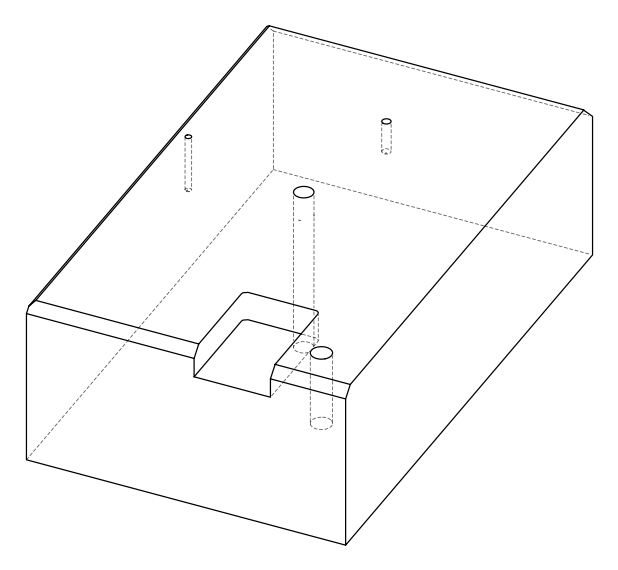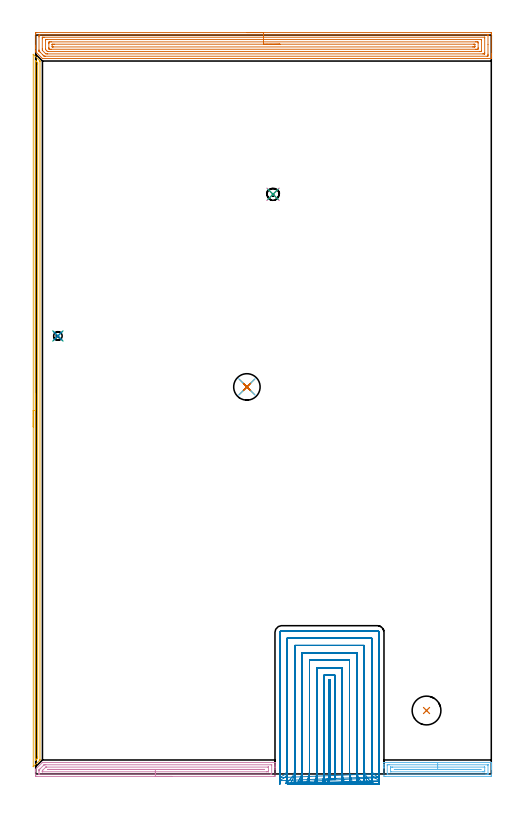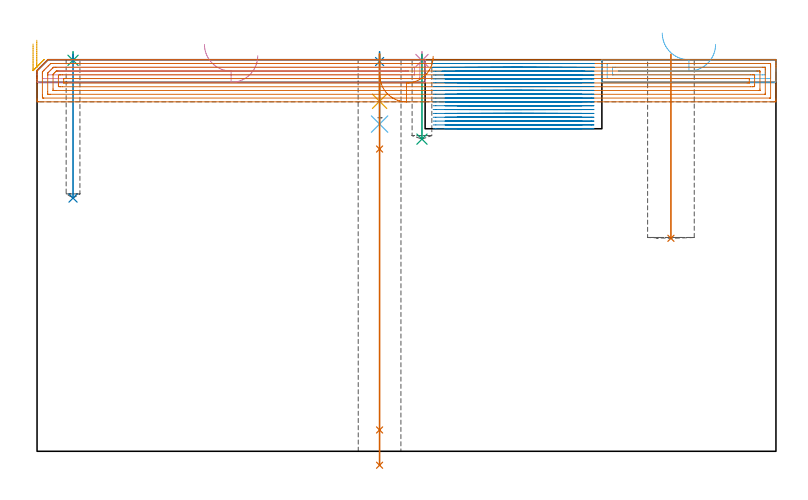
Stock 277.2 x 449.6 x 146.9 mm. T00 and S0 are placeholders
(PLAN: 14 operations, 8 tool changes, 98.1 min)
(1 INDEXABLE_INSERT_DRILL_BLIND_HOLE_FROM_SOLID | STEP1POCKET | NXT0302_006 | 0.28 min | 16035 mm3)
(2 SPOT_DRILL | STEP1HOLE | NXT0321_9005460120000 | 0.03 min | 3 mm3)
(3 SPOT_DRILL_1 | STEP1POCKET_1 | NXT0321_9005460120000 | 0.03 min | 0 mm3)
(4 SPOT_DRILL_2 | STEP1POCKET_2 | NXT0321_9005460120000 | 0.03 min | 8 mm3)
(5 DRILL_BLIND_HOLE_INTO_CENTER | STEP1HOLE | UGT0301_217 | 0.07 min | 1132 mm3)
(6 DRILL_TO_ENLARGE_BLIND_HOLE | STEP1HOLE | NXT0301_111 | 0.11 min | 3439 mm3)
(7 GUN_DRILL_THROUGH_HOLE | STEP1HOLE | UGT0307_013 | 0.81 min | 24940 mm3)
(8 DRILL_BLIND_HOLE_INTO_CENTER_1 | STEP1POCKET_1 | UGT0301_447 | 0.22 min | 1063 mm3)
(9 DRILL_BLIND_HOLE_INTO_CENTER_2 | STEP1POCKET_2 | NXT0301_045 | 0.13 min | 1228 mm3)
(10 AREA_MILL | FG_CHAMFER_SURFACE | UGT0205_001 | 4.77 min | 5448 mm3)
(11 AREA_MILL_1 | FG_CHAMFER_SURFACE_1 | UGT0205_001 | 7.04 min | 3642 mm3)
(12 AREA_MILL_2 | FG_CHAMFER_SURFACE_2 | UGT0205_001 | 2.23 min | 2549 mm3)
(13 AREA_MILL_3 | FG_CHAMFER_SURFACE_3 | UGT0205_001 | 13.55 min | 34548 mm3)
(14 MILL_SLOT | SLOT_PARTIAL_RECTANGULAR | NXT0201_008 | Follow Part, ap 1.5, ae 75% | 68.83 min | 154380 mm3)
(TOOL NXT0302_006 | Index. Insert Drill 17.5mm [880-D1750L25-05] | D17.5 PA176 FL88 Z2)
(TOOL NXT0321_9005460120000 | NC Spot Drill, 142deg, 12mm, Carbide, Uncoated | D12 PA142 FL30 Z2)
(TOOL UGT0301_217 | Twist Drill 10.4 mm | D10.4 PA118 FL82 Z2)
(TOOL NXT0301_111 | Carbide Drill 16.1mm [860.1-1610-050A1-PM 4234] | D16.1 PA147 FL73 Z2)
(TOOL UGT0307_013 | Gun Drill 16 mm | D16 PA130 FL24 Z1)
(TOOL UGT0301_447 | Carbide Drill 5.2 mm | D5.2 PA118 FL52 Z2)
(TOOL NXT0301_045 | Carbide Drill 7.4mm [860.1-0740-022A1-MM 2214] | D7.4 PA140 FL41 Z2)
(TOOL UGT0205_001 | Chamfer Mill 20 x 3 x 45 deg. | D20 FL50 Z2)
(TOOL NXT0201_008 | ENDMILL 6mm [2P460-0600-NA 1630] | D6 FL26 Z6)
(OP 1 INDEXABLE_INSERT_DRILL_BLIND_HOLE_FROM_SOLID)
G17 G21 G94 G90
T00 M6
G54
G17 G0 G90 X237.8 Y38.6 S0 M3
G43 Z156.9 H1
G94 G81 G98 Z79.9 F250. R148.9
G80
M5
M2
(OP 2 SPOT_DRILL)
G17 G21 G94 G90
T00 M6
G54
G17 G0 G90 X128.5 Y235.5 S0 M3
G43 Z156.9 H0
G94 G81 G98 Z146.211 F250. R149.9
G80
M5
M2
(OP 3 SPOT_DRILL_1)
G17 G21 G94 G90
T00 M6
G54
G17 G0 G90 X13.5 Y266.5 S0 M3
G43 Z156.9 H0
G94 G81 G98 Z146.676 F250. R149.9
G80
M5
M2
(OP 4 SPOT_DRILL_2)
G17 G21 G94 G90
T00 M6
G54
G17 G0 G90 X144.4 Y352.7 S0 M3
G43 Z156.9 H0
G94 G81 G98 Z146.581 F250. R149.9
G80
M5
M2
(OP 5 DRILL_BLIND_HOLE_INTO_CENTER)
G17 G21 G94 G90
T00 M6
G54
G17 G0 G90 X128.5 Y235.5 S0 M3
G43 Z156.9 H0
G94 G81 G98 Z131.3 F250. R148.9
G80
M5
M2
(OP 6 DRILL_TO_ENLARGE_BLIND_HOLE)
G17 G21 G94 G90
T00 M6
G54
G17 G0 G90 X128.5 Y235.5 S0 M3
G43 Z156.9 H1
G94 G81 G98 Z122.75 F250. R148.9
G80
M5
M2
(OP 7 GUN_DRILL_THROUGH_HOLE)
G17 G21 G94 G90
T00 M6
G54
G17 G0 G90 X128.5 Y235.5 M8
G43 Z156.9 H0
Z149.12
S716 M3
G94 G1 Z113.389 F125. M26
G4 X.084
Z8. F250.
G4 X.084
Z-5.23 F125.
G4 X.084
M5
M9
G0 Z149.12
Z156.9
M2
(OP 8 DRILL_BLIND_HOLE_INTO_CENTER_1)
G17 G21 G94 G90
T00 M6
G54
G17 G0 G90 X13.5 Y266.5 S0 M3
G43 Z156.9 H0
G94 G81 G98 Z95. F250. R148.9
G80
M5
M2
(OP 9 DRILL_BLIND_HOLE_INTO_CENTER_2)
G17 G21 G94 G90
T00 M6
G54
G17 G0 G90 X144.4 Y352.7 S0 M3
G43 Z156.9 H1
G94 G81 G98 Z117.1 F250. R148.9
G80
M5
M2
(OP 10 AREA_MILL)
G17 G21 G94 G90
T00 M6
G54
G17 G0 G90 X82.8 Y-1.5 S1061 M3
G43 Z156.9 H0
Z148.4
G94 G1 X82.762 Z147.528 F250.
X82.648 Z146.664
X82.459 Z145.812
X82.197 Z144.98
X81.863 Z144.174
X81.46 Z143.4
X80.992 Z142.664
X80.46 Z141.972
X79.871 Z141.329
X79.228 Z140.74
X78.536 Z140.209
X77.8 Z139.74
X77.026 Z139.337
X76.22 Z139.003
X75.388 Z138.741
X74.536 Z138.552
X73.672 Z138.438
X72.8 Z138.4
X0.592
X0.264 Y-1.496 Z138.401
X0.01 Y-1.492 Z138.403
X0. Y-1.176 Z138.719
Y-0.589 Z139.309
Y-0.303 Z139.594
Y1.441 Z141.337
Y2.012 Z141.911
Y2.825 Z142.724
X0.001 Y2.902 Z142.799
X3.946 Y6.846 Z146.745
X4.078 Y6.975 Z146.872
X4.105 Y6.995 Z146.891
X4.157 Y7. Z146.9
X145.454
X145.59 Y6.998 Z146.889
X145.596 Y6.896 Z146.789
X145.6 Y6.788 Z146.687
Y6.105 Z146.004
Y5.502 Z145.401
Y4.931 Z144.827
Y4.646 Z144.542
Y4.059 Z143.955
Y3.773 Z143.67
Y3.186 Z143.081
Y2.753 Z142.648
Y-0.882 Z139.015
X145.596 Y-1.176 Z138.721
X145.59 Y-1.493 Z138.404
X145.336 Y-1.497 Z138.402
X145.008 Y-1.5 Z138.4
X72.8
Y-0.086 Z139.814
X2.375 Y-0.085 Z139.815
X2.151 Y-0.084 Z139.816
X2.039 Y-0.081 Z139.819
X2.017 Y-0.079 Z139.821
X2.01 Y-0.069 Z139.831
X2.006 Y-0.048 Z139.852
X2.001 Y0.062 Z139.962
X2. Y1.808 Z141.708
X2.004 Y2.314 Z142.214
X2.007 Y2.405 Z142.305
X2.011 Y2.449 Z142.349
X2.037 Y2.479 Z142.379
X2.118 Y2.565 Z142.465
X2.375 Y2.825 Z142.725
X2.557 Y3.008 Z142.908
X5.049 Y5.497 Z145.397
X5.116 Y5.558 Z145.458
X5.139 Y5.577 Z145.477
X5.161 Y5.579 Z145.479
X5.274 Y5.583 Z145.483
X5.94 Y5.585 Z145.485
X6.163 Y5.586 Z145.486
X143.225 Y5.585 Z145.485
X143.449 Y5.584 Z145.484
X143.561 Y5.581 Z145.481
X143.583 Y5.579 Z145.479
X143.59 Y5.569 Z145.469
X143.594 Y5.548 Z145.448
X143.599 Y5.438 Z145.338
X143.6 Y0.203 Z140.103
X143.598 Y0.08 Z139.98
X143.594 Y-0.017 Z139.883
X143.59 Y-0.076 Z139.824
X143.559 Y-0.079 Z139.821
X143.225 Y-0.083 Z139.817
X143.002 Y-0.085 Z139.815
X72.8 Y-0.086 Z139.814
Y1.328 Z141.228
X4.272 Y1.329 Z141.229
X4.157 Y1.33 Z141.23
X4.043 Y1.334 Z141.234
X4.017 Y1.335 Z141.235
X4.01 Y1.351 Z141.251
X4.005 Y1.39 Z141.29
X4.002 Y1.441 Z141.341
Y1.594 Z141.494
X4.008 Y1.749 Z141.649
X4.021 Y2.01 Z141.91
X4.157 Y2.156 Z142.056
X4.236 Y2.237 Z142.137
X4.313 Y2.314 Z142.214
X5.94 Y3.941 Z143.841
X6. Y4. Z143.9
X6.059 Y4.059 Z143.959
X6.147 Y4.14 Z144.04
X6.166 Y4.155 Z144.055
X6.218 Y4.164 Z144.064
X6.37 Y4.168 Z144.068
X6.601 Y4.171 Z144.071
X141.328
X141.443 Y4.17 Z144.07
X141.557 Y4.166 Z144.066
X141.583 Y4.165 Z144.065
X141.59 Y4.149 Z144.049
X141.595 Y4.11 Z144.01
X141.598 Y4.059 Z143.959
X141.6 Y3.905 Z143.805
Y2.16 Z142.06
X141.594 Y1.441 Z141.341
X141.591 Y1.365 Z141.265
X141.587 Y1.335 Z141.235
X141.554 Y1.333 Z141.233
X141.443 Y1.331 Z141.231
X140.666 Y1.329 Z141.229
X140.551 Y1.328 Z141.228
X72.8
Y2.743 Z142.643
X7.738
X7.283 Y2.744 Z142.644
X7.272 Y2.747 Z142.647
X7.268 Y2.75 Z142.65
X7.274 Y2.754 Z142.654
X7.285 Y2.756 Z142.656
X7.723 Y2.757 Z142.657
X8.162
X139.207
X139.221 Y2.756 Z142.656
X139.239 Y2.75 Z142.65
X139.22 Y2.744 Z142.644
X138.33 Y2.743 Z142.643
X72.8
X71.928 Z142.681
X71.064 Z142.795
X70.212 Z142.983
X69.38 Z143.246
X68.574 Z143.58
X67.8 Z143.982
X67.064 Z144.451
X66.372 Z144.982
X65.729 Z145.572
X65.14 Z146.215
X64.608 Z146.907
X64.14 Z147.643
X63.737 Z148.417
X63.403 Z149.222
X63.141 Z150.054
X62.952 Z150.906
X62.838 Z151.771
X62.8 Z152.643
G0 Z156.9
M5
M2
(OP 11 AREA_MILL_1)
G17 G21 G94 G90
T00 M6
G54
G17 G0 G90 X-1.5 Y211.15 S1061 M3
G43 Z156.9 H0
Z152.8
G94 G1 Y211.188 Z151.928 F250.
Y211.302 Z151.064
Y211.491 Z150.212
Y211.753 Z149.38
Y212.087 Z148.574
Y212.49 Z147.8
Y212.959 Z147.064
Y213.49 Z146.372
Y214.079 Z145.729
Y214.722 Z145.14
Y215.414 Z144.608
Y216.15 Z144.14
Y216.924 Z143.737
Y217.73 Z143.403
Y218.562 Z143.141
Y219.414 Z142.952
Y220.279 Z142.838
Y221.15 Z142.8
Y437.824
X-1.496 Y437.888 Z142.801
X-1.476 Y437.877 Z142.821
X2.406 Y433.994 Z146.706
X2.564 Y433.834 Z146.86
X2.596 Y433.795 Z146.89
X2.6 Y433.713 Z146.9
Y8.587
X2.596 Y8.505 Z146.89
X2.564 Y8.466 Z146.86
X2.406 Y8.306 Z146.705
X-1.192 Y4.706 Z143.104
X-1.331 Y4.568 Z142.967
X-1.477 Y4.423 Z142.821
X-1.496 Y4.412 Z142.801
X-1.499 Y4.411 Z142.799
X-1.5 Y4.568 Z142.8
Y221.15
X-0.086 Z144.214
X-0.085 Y433.713 Z144.215
X-0.084 Y433.895 Z144.216
X-0.081 Y433.985 Z144.219
X-0.08 Y434.014 Z144.22
X-0.057 Y433.995 Z144.243
X0.235 Y433.713 Z144.535
X0.55 Y433.399 Z144.85
X1.125 Y432.82 Z145.425
X1.165 Y432.773 Z145.465
X1.179 Y432.735 Z145.479
X1.181 Y432.656 Z145.481
X1.184 Y432.494 Z145.484
X1.186 Y432.168 Z145.486
Y431.926
X1.185 Y10.374 Z145.485
X1.184 Y9.724 Z145.484
X1.181 Y9.602 Z145.481
X1.179 Y9.546 Z145.479
X1.123 Y9.481 Z145.423
X0.836 Y9.188 Z145.136
X0.237 Y8.587 Z144.537
X0.004 Y8.361 Z144.304
X-0.051 Y8.311 Z144.249
X-0.079 Y8.291 Z144.221
X-0.081 Y8.342 Z144.219
X-0.084 Y8.587 Z144.216
X-0.085 Y8.951 Z144.215
X-0.086 Y9.239 Z144.214
Y221.15
Y222.022 Z144.252
Y222.887 Z144.366
Y223.738 Z144.555
Y224.57 Z144.817
Y225.376 Z145.151
Y226.15 Z145.554
Y226.886 Z146.023
Y227.578 Z146.554
Y228.221 Z147.143
Y228.811 Z147.786
Y229.342 Z148.478
Y229.81 Z149.214
Y230.213 Z149.988
Y230.547 Z150.794
Y230.809 Z151.626
Y230.998 Z152.478
Y231.112 Z153.343
Y231.15 Z154.214
G0 Z156.9
M5
M2
(OP 12 AREA_MILL_2)
G17 G21 G94 G90
T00 M6
G54
G17 G0 G90 X234.55 Y7. S1061 M3
G43 Z156.9 H0
G94 G1 X234.588 Z156.028 F250.
X234.702 Z155.163
X234.891 Z154.312
X235.153 Z153.48
X235.487 Z152.674
X235.89 Z151.9
X236.359 Z151.164
X236.89 Z150.472
X237.479 Z149.829
X238.122 Z149.239
X238.814 Z148.708
X239.55 Z148.24
X240.324 Z147.837
X241.13 Z147.503
X241.962 Z147.241
X242.814 Z147.052
X243.678 Z146.938
X244.55 Z146.9
X277.063
X277.19 Y6.997 Z146.888
X277.198 Y6.902 Z146.794
X277.2 Y6.801 Z146.7
Y6.14 Z146.04
Y5.466 Z145.365
Y4.931 Z144.827
Y4.663 Z144.56
Y4.059 Z143.955
Y3.791 Z143.688
Y3.186 Z143.08
Y2.753 Z142.647
Y-0.873 Z139.024
X277.197 Y-1.176 Z138.721
X277.19 Y-1.493 Z138.404
X276.947 Y-1.498 Z138.401
X276.618 Y-1.5 Z138.4
X212.482
X212.153 Y-1.498 Z138.401
X211.91 Y-1.493 Z138.404
X211.9 Y-1.176 Z138.721
Y3.186 Z143.08
Y3.791 Z143.688
Y4.059 Z143.955
Y4.663 Z144.56
Y4.931 Z144.827
Y5.466 Z145.365
Y5.803 Z145.702
Y6.801 Z146.7
X211.902 Y6.902 Z146.794
X211.91 Y6.997 Z146.888
X212.037 Y7. Z146.9
X244.55
Y5.586 Z145.486
X274.836 Y5.585 Z145.485
X275.06 Y5.584 Z145.484
X275.165 Y5.58 Z145.48
X275.186 Y5.579 Z145.479
X275.191 Y5.569 Z145.469
X275.195 Y5.55 Z145.45
X275.199 Y5.448 Z145.348
X275.2 Y0.213 Z140.113
X275.199 Y0.094 Z139.994
X275.195 Y0. Z139.9
X275.19 Y-0.062 Z139.838
X275.184 Y-0.079 Z139.821
X275.17 Y-0.08 Z139.82
X274.836 Y-0.084 Z139.816
X274.614 Y-0.085 Z139.815
X273.946 Y-0.086 Z139.814
X214.264 Y-0.085 Z139.815
X214.04 Y-0.084 Z139.816
X213.935 Y-0.081 Z139.819
X213.914 Y-0.079 Z139.821
X213.909 Y-0.069 Z139.831
X213.905 Y-0.05 Z139.85
X213.901 Y0.052 Z139.952
X213.9 Y5.287 Z145.187
X213.901 Y5.406 Z145.306
X213.905 Y5.501 Z145.401
X213.91 Y5.563 Z145.463
X213.916 Y5.579 Z145.479
X213.931 Y5.58 Z145.48
X214.264 Y5.584 Z145.484
X214.486 Y5.585 Z145.485
X215.154 Y5.586 Z145.486
X244.55
Y4.171 Z144.071
X272.94
X273.055 Y4.169 Z144.069
X273.169 Y4.165 Z144.065
X273.191 Y4.163 Z144.063
X273.194 Y4.143 Z144.043
X273.198 Y4.106 Z144.006
X273.199 Y4.059 Z143.959
X273.2 Y3.917 Z143.817
Y2.172 Z142.072
X273.196 Y1.441 Z141.341
X273.193 Y1.371 Z141.271
X273.19 Y1.34 Z141.24
X273.164 Y1.335 Z141.235
X273.055 Y1.333 Z141.233
X272.279 Y1.329 Z141.229
X272.164
X216.16
X216.045 Y1.331 Z141.231
X215.931 Y1.335 Z141.235
X215.909 Y1.337 Z141.237
X215.906 Y1.357 Z141.257
X215.902 Y1.394 Z141.294
X215.901 Y1.441 Z141.341
X215.9 Y1.584 Z141.484
Y3.328 Z143.228
X215.904 Y4.059 Z143.959
X215.907 Y4.129 Z144.029
X215.91 Y4.16 Z144.06
X215.936 Y4.165 Z144.065
X216.045 Y4.167 Z144.067
X216.821 Y4.171 Z144.071
X216.936
X244.55
Y2.757 Z142.657
X270.821
X270.835 Y2.755 Z142.655
X270.852 Y2.75 Z142.65
X270.834 Y2.744 Z142.644
X269.945 Y2.743 Z142.643
X218.279
X218.265 Y2.744 Z142.644
X218.188 Y2.749 Z142.649
X218.27 Y2.752 Z142.652
X218.703 Y2.757 Z142.657
X218.717
X244.55
X245.422 Z142.695
X246.287 Z142.809
X247.138 Z142.998
X247.97 Z143.26
X248.776 Z143.594
X249.55 Z143.997
X250.286 Z144.466
X250.978 Z144.997
X251.621 Z145.586
X252.21 Z146.229
X252.742 Z146.922
X253.21 Z147.657
X253.613 Z148.431
X253.947 Z149.237
X254.209 Z150.069
X254.398 Z150.921
X254.512 Z151.786
X254.55 Z152.657
G0 Z156.9
M5
M2
(OP 13 AREA_MILL_3)
G17 G21 G94 G90
T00 M6
G54
G17 G0 G90 X128.6 Y451.1 S1061 M3
G43 Z156.9 H0
Z141.1
G94 G1 X128.638 Z140.228 F250.
X128.752 Z139.364
X128.941 Z138.512
X129.203 Z137.68
X129.537 Z136.874
X129.94 Z136.1
X130.409 Z135.364
X130.94 Z134.672
X131.529 Z134.029
X132.172 Z133.44
X132.864 Z132.909
X133.6 Z132.44
X134.374 Z132.037
X135.18 Z131.703
X136.012 Z131.441
X136.864 Z131.252
X137.728 Z131.138
X138.6 Z131.1
X276.585 Y451.099 Z131.101
X277.012 Y451.096 Z131.102
X277.19 Y451.092 Z131.106
X277.195 Y450.676 Z131.522
X277.2 Y450.071 Z132.127
Y438.363 Z143.831
Y437.814 Z144.383
Y437.483 Z144.713
Y436.935 Z145.261
Y436.604 Z145.591
Y435.619 Z146.581
X277.19 Y435.306 Z146.893
X277.032 Y435.3 Z146.9
X4.187
X4.106 Y435.304 Z146.89
X4.008 Y435.391 Z146.807
X0.157 Y439.242 Z142.957
X0.003 Y439.393 Z142.799
X0.001 Y439.407 Z142.785
X0. Y439.573 Z142.621
Y439.904 Z142.295
Y441.332 Z140.864
Y441.881 Z140.316
Y442.212 Z139.985
Y442.76 Z139.434
Y443.365 Z138.83
Y450.071 Z132.127
X0.005 Y450.676 Z131.522
X0.01 Y451.092 Z131.106
X0.188 Y451.096 Z131.102
X0.615 Y451.1 Z131.1
X138.6
Y449.686 Z132.514
X274.799
X274.912 Y449.685 Z132.515
X275.162 Y449.68 Z132.52
X275.186 Y449.679 Z132.521
X275.191 Y449.663 Z132.537
X275.197 Y449.632 Z132.568
X275.199 Y449.601 Z132.599
X275.2 Y443.882 Z138.318
Y437.968 Z144.232
X275.198 Y437.483 Z144.717
X275.194 Y437.094 Z145.106
X275.18 Y436.721 Z145.479
X274.799 Y436.716 Z145.484
X274.686 Y436.715 Z145.485
X5.861 Y436.714 Z145.486
X5.471 Y436.716 Z145.484
X5.276 Y436.718 Z145.482
X5.179 Y436.721 Z145.479
X5.134 Y436.727 Z145.473
X5.08 Y436.775 Z145.425
X4.367 Y437.483 Z144.717
X4.187 Y437.662 Z144.538
X2.607 Y439.242 Z142.958
X2.401 Y439.449 Z142.751
X2.065 Y439.789 Z142.411
X2.026 Y439.832 Z142.368
X2.01 Y439.854 Z142.346
X2.007 Y439.885 Z142.315
X2.002 Y439.99 Z142.21
X2.001 Y440.122 Z142.078
X2. Y440.516 Z141.684
Y448.432 Z133.768
X2.002 Y448.917 Z133.283
X2.006 Y449.306 Z132.894
X2.02 Y449.679 Z132.521
X2.401 Y449.684 Z132.516
X2.514 Y449.685 Z132.515
X138.6 Y449.686 Z132.514
Y448.272 Z133.928
X273.013 Y448.271 Z133.929
X273.092 Y448.27 Z133.93
X273.155 Y448.267 Z133.933
X273.188 Y448.265 Z133.935
X273.191 Y448.221 Z133.979
X273.197 Y448.037 Z134.163
X273.199 Y447.854 Z134.346
X273.2 Y439.058 Z143.142
X273.196 Y438.363 Z143.837
X273.191 Y438.187 Z144.013
X273.182 Y438.135 Z144.065
X273.131 Y438.133 Z144.067
X273.013 Y438.131 Z144.069
X272.357 Y438.129 Z144.071
X272.12 Y438.128 Z144.072
X7.104 Y438.129 Z144.071
X6.866 Y438.13 Z144.07
X6.204 Y438.135 Z144.065
X5.973 Y438.33 Z143.87
X5.938 Y438.363 Z143.837
X4.178 Y440.122 Z142.078
X4.01 Y440.296 Z141.904
X4.002 Y441.001 Z141.199
X4.001 Y441.185 Z141.015
X4. Y447.342 Z134.858
X4.004 Y448.037 Z134.163
X4.009 Y448.213 Z133.987
X4.018 Y448.265 Z133.935
X4.069 Y448.267 Z133.933
X4.187 Y448.269 Z133.931
X4.843 Y448.271 Z133.929
X5.08
X138.6 Y448.272 Z133.928
Y446.857 Z135.343
X270.639
X271.067 Y446.855 Z135.345
X271.157 Y446.853 Z135.347
X271.19 Y446.85 Z135.35
X271.194 Y446.806 Z135.394
X271.197 Y446.706 Z135.494
X271.2 Y446.305 Z135.895
Y440.122 Z142.078
X271.194 Y439.695 Z142.505
X271.19 Y439.589 Z142.611
X271.18 Y439.549 Z142.651
X271.117 Y439.547 Z142.653
X270.92 Y439.544 Z142.656
X270.334 Y439.543 Z142.657
X270.029
X7.76
X7.453 Y439.544 Z142.656
X7.308 Y439.547 Z142.653
X7.237 Y439.55 Z142.65
X7.192 Y439.568 Z142.632
X7.119 Y439.638 Z142.562
X6.866 Y439.883 Z142.317
X6.629 Y440.122 Z142.078
X6.4 Y440.357 Z141.843
X6.01 Y440.764 Z141.436
X6.001 Y440.974 Z141.226
X6. Y441.001 Z141.199
Y446.278 Z135.922
X6.006 Y446.705 Z135.495
X6.01 Y446.811 Z135.389
X6.02 Y446.851 Z135.349
X6.083 Y446.853 Z135.347
X6.28 Y446.856 Z135.344
X6.866 Y446.857 Z135.343
X7.172
X138.6
Y445.443 Z136.757
X267.609
X268.504 Y445.442 Z136.758
X268.547 Y445.44 Z136.76
X269.19 Y445.399 Z136.801
X269.199 Y444.757 Z137.443
X269.2 Y441.881 Z140.319
X269.197 Y441.241 Z140.959
X269.19 Y441.001 Z141.199
X268.59 Y440.96 Z141.24
X268.547 Y440.958 Z141.242
X267.699 Y440.957 Z141.243
X9.591
X8.696 Y440.959 Z141.241
X8.653 Y440.961 Z141.239
X8.209 Y441.001 Z141.199
X8.056 Y441.154 Z141.046
X8.01 Y441.204 Z140.996
X8.006 Y441.243 Z140.957
X8.003 Y441.323 Z140.877
X8. Y441.644 Z140.556
Y441.881 Z140.319
Y444.282 Z137.918
X8.001 Y444.519 Z137.681
X8.003 Y445.159 Z137.041
X8.01 Y445.399 Z136.801
X8.611 Y445.44 Z136.76
X8.653 Y445.441 Z136.759
X9.501 Y445.443 Z136.757
X138.6
Y444.029 Z138.171
X266.366
X266.761 Y444.027 Z138.173
X267.155 Y444.022 Z138.178
X267.191 Y444.015 Z138.185
X267.195 Y443.976 Z138.224
X267.199 Y443.899 Z138.301
X267.2 Y442.76 Z139.44
X267.198 Y442.544 Z139.656
X267.195 Y442.436 Z139.764
X267.19 Y442.387 Z139.813
X267.15 Y442.377 Z139.823
X266.761 Y442.373 Z139.827
X266.263 Y442.371 Z139.829
X265.868
X10.834
X10.439 Y442.373 Z139.827
X10.045 Y442.378 Z139.822
X10.01 Y442.385 Z139.815
X10.005 Y442.424 Z139.776
X10.001 Y442.501 Z139.699
X10. Y443.64 Z138.56
X10.002 Y443.856 Z138.344
X10.005 Y443.964 Z138.236
X10.01 Y444.013 Z138.187
X10.05 Y444.023 Z138.177
X10.439 Y444.026 Z138.174
X10.937 Y444.029 Z138.171
X11.332
X138.6
X139.472 Z138.209
X140.337 Z138.323
X141.188 Z138.512
X142.02 Z138.774
X142.826 Z139.108
X143.6 Z139.511
X144.336 Z139.98
X145.028 Z140.511
X145.671 Z141.1
X146.26 Z141.743
X146.792 Z142.435
X147.26 Z143.171
X147.663 Z143.945
X147.997 Z144.751
X148.259 Z145.583
X148.448 Z146.435
X148.562 Z147.3
X148.6 Z148.171
G0 Z156.9
M5
M2
(OP 14 MILL_SLOT)
G17 G21 G94 G90
T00 M6
G54
G17 G0 G90 X182.238 Y-3.536 S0 M3
G43 Z156.9 H1
Z145.461
G94 G1 X179.287 Y-3. F250.
G3 X178.214 Y-3. R3.
G1 X175.262 Y-3.536
X177.342 Y-5.936
X177.959 Y-3.
G3 X178.6 Y3.17 R30. F500.
G1 Y57.2
X178.9
Y3.172
G3 X179.542 Y-3. R30.
G1 X182.615
G2 X181.9 Y3.172 R27.
G1 Y60.2
X175.6
Y3.17
G2 X174.885 Y-3. R27.
G1 X174.2 Y-5.921 F250.
X188.086 Y-5.885
X187.263 Y-3.
G2 X186.4 Y3.172 R22.5 F500.
G1 Y64.7
X171.1
Y3.17
G2 X170.237 Y-3. R22.5
G1 X169.415 Y-5.885 F250.
X193.02 Y-5.818
X191.991 Y-3.
G2 X190.9 Y3.172 R18. F500.
G1 Y69.2
X166.6
Y3.17
G2 X165.509 Y-3. R18.
G1 X164.481 Y-5.818 F250.
X198.265 Y-5.668
X196.894 Y-3.
G2 X195.4 Y3.172 R13.5 F500.
G1 Y73.7
X162.1
Y3.17
G2 X160.607 Y-3. R13.5
G1 X159.236 Y-5.668 F250.
X204.407 Y-5.183
X202.35 Y-3.
G2 X199.9 Y3.172 R9. F500.
G1 Y78.2
X157.6
Y3.17
G2 X155.152 Y-3. R9.
G1 X153.095 Y-5.184 F250.
X208.893 Y-2.236 F500.
X206.399 Y-0.569 F250.
G2 X204.4 Y3.172 R4.5 F500.
G1 Y82.7
X153.1
Y3.17
G2 X151.098 Y-0.572 R4.5
G1 X148.603 Y-2.238 F250.
X208.9 Y0.172 F500.
Y3.172 F250.
Y86.2 F500.
G3 X207.9 Y87.2 R1.
G1 X149.6
G3 X148.6 Y86.2 R1.
G1 Y3.17
Y0.17 F250.
G0 Z156.9
X177.859 Y-5.969
Z144.022
G1 X178.29 Y-3.
G3 X178.6 Y1.304 R30. F500.
G1 Y57.2
X178.9
Y1.303
G3 X179.21 Y-3. R30.
G1 X182.245
G2 X181.9 Y1.303 R27.
G1 Y60.2
X175.6
Y1.304
G2 X175.255 Y-3. R27.
G1 X174.777 Y-5.962 F250.
X187.389 Y-5.945
X186.815 Y-3.
G2 X186.4 Y1.303 R22.5 F500.
G1 Y64.7
X171.1
Y1.304
G2 X170.685 Y-3. R22.5
G1 X170.111 Y-5.945 F250.
X192.139 Y-5.913
X191.422 Y-3.
G2 X190.9 Y1.303 R18. F500.
G1 Y69.2
X166.6
Y1.304
G2 X166.078 Y-3. R18.
G1 X165.361 Y-5.913 F250.
X197.061 Y-5.843
X196.104 Y-3.
G2 X195.4 Y1.303 R13.5 F500.
G1 Y73.7
X162.1
Y1.304
G2 X161.396 Y-3. R13.5
G1 X160.439 Y-5.843 F250.
X202.43 Y-5.635
X200.996 Y-3.
G2 X199.9 Y1.303 R9. F500.
G1 Y78.2
X157.6
Y1.304
G2 X156.504 Y-3. R9.
G1 X155.07 Y-5.635 F250.
X209.082 Y-4.102
X206.531 Y-2.523
G2 X204.4 Y1.303 R4.5 F500.
G1 Y82.7
X153.1
Y1.304
G2 X150.968 Y-2.522 R4.5
G1 X148.418 Y-4.101 F250.
X208.9 Y-1.697 F500.
Y1.303 F250.
Y86.2 F500.
G3 X207.9 Y87.2 R1.
G1 X149.6
G3 X148.6 Y86.2 R1.
G1 Y1.304
Y-1.696 F250.
G0 Z156.9
X178.43 Y-5.997
Z142.583
G1 X178.568 Y-3.
G3 X178.6 Y-1.618 R30. F500.
G1 Y57.2
X178.9
Y-1.613
G3 X178.932 Y-3. R30.
G1 X181.936
G2 X181.9 Y-1.613 R27.
G1 Y60.2
X175.6
Y-1.618
G2 X175.565 Y-3. R27.
G1 X175.411 Y-5.996 F250.
X186.628 Y-5.994
X186.443 Y-3.
G2 X186.4 Y-1.613 R22.5 F500.
G1 Y64.7
X171.1
Y-1.618
G2 X171.058 Y-3. R22.5
G1 X170.873 Y-5.994 F250.
X191.185 Y-5.991
X190.954 Y-3.
G2 X190.9 Y-1.613 R18. F500.
G1 Y69.2
X166.6
Y-1.618
G2 X166.547 Y-3. R18.
G1 X166.317 Y-5.991 F250.
X195.78 Y-5.984
X195.471 Y-3.
G2 X195.4 Y-1.613 R13.5 F500.
G1 Y73.7
X162.1
Y-1.618
G2 X162.029 Y-3. R13.5
G1 X161.722 Y-5.984 F250.
X200.47 Y-5.964
X200.008 Y-3.
G2 X199.9 Y-1.613 R9. F500.
G1 Y78.2
X157.6
Y-1.618
G2 X157.493 Y-3. R9.
G1 X157.033 Y-5.964 F250.
X205.544 Y-5.854
X204.619 Y-3.
G2 X204.4 Y-1.613 R4.5 F500.
G1 Y82.7
X153.1
Y-1.618
G2 X152.883 Y-3. R4.5
G1 X151.961 Y-5.855 F250.
X208.9 Y-4.613
Y-1.613
Y86.2 F500.
G3 X207.9 Y87.2 R1.
G1 X149.6
G3 X148.6 Y86.2 R1.
G1 Y-1.618
Y-4.618 F250.
G0 X178.581 Y-6. Z141.144
G1 X178.599 Y-3.
X178.6 Y-2.82 F500.
Y57.2
X178.9
Y-2.822
X178.901 Y-3.
X181.901
X181.9 Y-2.822
Y60.2
X175.6
Y-2.82
X175.599 Y-3.
X175.579 Y-6. F250.
X186.425
X186.401 Y-3.
X186.4 Y-2.822 F500.
Y64.7
X171.1
Y-2.82
X171.099 Y-3.
X171.075 Y-6. F250.
X190.931
X190.901 Y-3.
X190.9 Y-2.822 F500.
Y69.2
X166.6
Y-2.82
X166.599 Y-3.
X166.569 Y-6. F250.
X195.441
X195.401 Y-3.
X195.4 Y-2.822 F500.
Y73.7
X162.1
Y-2.82
X162.099 Y-3.
X162.059 Y-6. F250.
X199.961 Y-5.999
X199.902 Y-3.
X199.9 Y-2.822 F500.
Y78.2
X157.6
Y-2.82
X157.598 Y-3.
X157.538 Y-5.999 F250.
X204.523 Y-5.998
X204.404 Y-3.
X204.4 Y-2.822 F500.
Y82.7
X153.1
Y-2.82
X153.096 Y-3.
X152.976 Y-5.998 F250.
X208.9 Y-5.822
Y-2.822
Y86.2 F500.
G3 X207.9 Y87.2 R1.
G1 X149.6
G3 X148.6 Y86.2 R1.
G1 Y-2.82
Y-5.82 F250.
G0 X178.6 Y-6. Z139.705
G1 Y-3.
Y57.2 F500.
X178.9
Y-3.
X181.9
Y60.2
X175.6
Y-3.
Y-6. F250.
X186.4
Y-3.
Y64.7 F500.
X171.1
Y-3.
Y-6. F250.
X190.9
Y-3.
Y69.2 F500.
X166.6
Y-3.
Y-6. F250.
X195.4
Y-3.
Y73.7 F500.
X162.1
Y-3.
Y-6. F250.
X199.9
Y-3.
Y78.2 F500.
X157.6
Y-3.
Y-6. F250.
X204.4
Y-3.
Y82.7 F500.
X153.1
Y-3.
Y-6. F250.
X208.9
Y-3.
Y86.2 F500.
G3 X207.9 Y87.2 R1.
G1 X149.6
G3 X148.6 Y86.2 R1.
G1 Y-3.
Y-6. F250.
G0 X178.6 Z138.267
G1 Y-3.
Y57.2 F500.
X178.9
Y-3.
X181.9
Y60.2
X175.6
Y-3.
Y-6. F250.
X186.4
Y-3.
Y64.7 F500.
X171.1
Y-3.
Y-6. F250.
X190.9
Y-3.
Y69.2 F500.
X166.6
Y-3.
Y-6. F250.
X195.4
Y-3.
Y73.7 F500.
X162.1
Y-3.
Y-6. F250.
X199.9
Y-3.
Y78.2 F500.
X157.6
Y-3.
Y-6. F250.
X204.4
Y-3.
Y82.7 F500.
X153.1
Y-3.
Y-6. F250.
X208.9
Y-3.
Y86.2 F500.
G3 X207.9 Y87.2 R1.
G1 X149.6
G3 X148.6 Y86.2 R1.
G1 Y-3.
Y-6. F250.
G0 X178.6 Z136.828
G1 Y-3.
Y57.2 F500.
X178.9
Y-3.
X181.9
Y60.2
X175.6
Y-3.
Y-6. F250.
X186.4
Y-3.
Y64.7 F500.
X171.1
Y-3.
Y-6. F250.
X190.9
Y-3.
Y69.2 F500.
X166.6
Y-3.
Y-6. F250.
X195.4
Y-3.
Y73.7 F500.
X162.1
Y-3.
Y-6. F250.
X199.9
Y-3.
Y78.2 F500.
X157.6
Y-3.
Y-6. F250.
X204.4
Y-3.
Y82.7 F500.
X153.1
Y-3.
Y-6. F250.
X208.9
Y-3.
Y86.2 F500.
G3 X207.9 Y87.2 R1.
G1 X149.6
G3 X148.6 Y86.2 R1.
G1 Y-3.
Y-6. F250.
G0 X178.6 Z135.389
G1 Y-3.
Y57.2 F500.
X178.9
Y-3.
X181.9
Y60.2
X175.6
Y-3.
Y-6. F250.
X186.4
Y-3.
Y64.7 F500.
X171.1
Y-3.
Y-6. F250.
X190.9
Y-3.
Y69.2 F500.
X166.6
Y-3.
Y-6. F250.
X195.4
Y-3.
Y73.7 F500.
X162.1
Y-3.
Y-6. F250.
X199.9
Y-3.
Y78.2 F500.
X157.6
Y-3.
Y-6. F250.
X204.4
Y-3.
Y82.7 F500.
X153.1
Y-3.
Y-6. F250.
X208.9
Y-3.
Y86.2 F500.
G3 X207.9 Y87.2 R1.
G1 X149.6
G3 X148.6 Y86.2 R1.
G1 Y-3.
Y-6. F250.
G0 X178.6 Z133.95
G1 Y-3.
Y57.2 F500.
X178.9
Y-3.
X181.9
Y60.2
X175.6
Y-3.
Y-6. F250.
X186.4
Y-3.
Y64.7 F500.
X171.1
Y-3.
Y-6. F250.
X190.9
Y-3.
Y69.2 F500.
X166.6
Y-3.
Y-6. F250.
X195.4
Y-3.
Y73.7 F500.
X162.1
Y-3.
Y-6. F250.
X199.9
Y-3.
Y78.2 F500.
X157.6
Y-3.
Y-6. F250.
X204.4
Y-3.
Y82.7 F500.
X153.1
Y-3.
Y-6. F250.
X208.9
Y-3.
Y86.2 F500.
G3 X207.9 Y87.2 R1.
G1 X149.6
G3 X148.6 Y86.2 R1.
G1 Y-3.
Y-6. F250.
G0 X178.6 Z132.511
G1 Y-3.
Y57.2 F500.
X178.9
Y-3.
X181.9
Y60.2
X175.6
Y-3.
Y-6. F250.
X186.4
Y-3.
Y64.7 F500.
X171.1
Y-3.
Y-6. F250.
X190.9
Y-3.
Y69.2 F500.
X166.6
Y-3.
Y-6. F250.
X195.4
Y-3.
Y73.7 F500.
X162.1
Y-3.
Y-6. F250.
X199.9
Y-3.
Y78.2 F500.
X157.6
Y-3.
Y-6. F250.
X204.4
Y-3.
Y82.7 F500.
X153.1
Y-3.
Y-6. F250.
X208.9
Y-3.
Y86.2 F500.
G3 X207.9 Y87.2 R1.
G1 X149.6
G3 X148.6 Y86.2 R1.
G1 Y-3.
Y-6. F250.
G0 X178.6 Z131.072
G1 Y-3.
Y57.2 F500.
X178.9
Y-3.
X181.9
Y60.2
X175.6
Y-3.
Y-6. F250.
X186.4
Y-3.
Y64.7 F500.
X171.1
Y-3.
Y-6. F250.
X190.9
Y-3.
Y69.2 F500.
X166.6
Y-3.
Y-6. F250.
X195.4
Y-3.
Y73.7 F500.
X162.1
Y-3.
Y-6. F250.
X199.9
Y-3.
Y78.2 F500.
X157.6
Y-3.
Y-6. F250.
X204.4
Y-3.
Y82.7 F500.
X153.1
Y-3.
Y-6. F250.
X208.9
Y-3.
Y86.2 F500.
G3 X207.9 Y87.2 R1.
G1 X149.6
G3 X148.6 Y86.2 R1.
G1 Y-3.
Y-6. F250.
G0 X178.6 Z129.633
G1 Y-3.
Y57.2 F500.
X178.9
Y-3.
X181.9
Y60.2
X175.6
Y-3.
Y-6. F250.
X186.4
Y-3.
Y64.7 F500.
X171.1
Y-3.
Y-6. F250.
X190.9
Y-3.
Y69.2 F500.
X166.6
Y-3.
Y-6. F250.
X195.4
Y-3.
Y73.7 F500.
X162.1
Y-3.
Y-6. F250.
X199.9
Y-3.
Y78.2 F500.
X157.6
Y-3.
Y-6. F250.
X204.4
Y-3.
Y82.7 F500.
X153.1
Y-3.
Y-6. F250.
X208.9
Y-3.
Y86.2 F500.
G3 X207.9 Y87.2 R1.
G1 X149.6
G3 X148.6 Y86.2 R1.
G1 Y-3.
Y-6. F250.
G0 X178.6 Z128.194
G1 Y-3.
Y57.2 F500.
X178.9
Y-3.
X181.9
Y60.2
X175.6
Y-3.
Y-6. F250.
X186.4
Y-3.
Y64.7 F500.
X171.1
Y-3.
Y-6. F250.
X190.9
Y-3.
Y69.2 F500.
X166.6
Y-3.
Y-6. F250.
X195.4
Y-3.
Y73.7 F500.
X162.1
Y-3.
Y-6. F250.
X199.9
Y-3.
Y78.2 F500.
X157.6
Y-3.
Y-6. F250.
X204.4
Y-3.
Y82.7 F500.
X153.1
Y-3.
Y-6. F250.
X208.9
Y-3.
Y86.2 F500.
G3 X207.9 Y87.2 R1.
G1 X149.6
G3 X148.6 Y86.2 R1.
G1 Y-3.
Y-6. F250.
G0 X178.6 Z126.756
G1 Y-3.
Y57.2 F500.
X178.9
Y-3.
X181.9
Y60.2
X175.6
Y-3.
Y-6. F250.
X186.4
Y-3.
Y64.7 F500.
X171.1
Y-3.
Y-6. F250.
X190.9
Y-3.
Y69.2 F500.
X166.6
Y-3.
Y-6. F250.
X195.4
Y-3.
Y73.7 F500.
X162.1
Y-3.
Y-6. F250.
X199.9
Y-3.
Y78.2 F500.
X157.6
Y-3.
Y-6. F250.
X204.4
Y-3.
Y82.7 F500.
X153.1
Y-3.
Y-6. F250.
X208.9
Y-3.
Y86.2 F500.
G3 X207.9 Y87.2 R1.
G1 X149.6
G3 X148.6 Y86.2 R1.
G1 Y-3.
Y-6. F250.
G0 X178.6 Z125.317
G1 Y-3.
Y57.2 F500.
X178.9
Y-3.
X181.9
Y60.2
X175.6
Y-3.
Y-6. F250.
X186.4
Y-3.
Y64.7 F500.
X171.1
Y-3.
Y-6. F250.
X190.9
Y-3.
Y69.2 F500.
X166.6
Y-3.
Y-6. F250.
X195.4
Y-3.
Y73.7 F500.
X162.1
Y-3.
Y-6. F250.
X199.9
Y-3.
Y78.2 F500.
X157.6
Y-3.
Y-6. F250.
X204.4
Y-3.
Y82.7 F500.
X153.1
Y-3.
Y-6. F250.
X208.9
Y-3.
Y86.2 F500.
G3 X207.9 Y87.2 R1.
G1 X149.6
G3 X148.6 Y86.2 R1.
G1 Y-3.
Y-6. F250.
G0 X178.6 Z123.878
G1 Y-3.
Y57.2 F500.
X178.9
Y-3.
X181.9
Y60.2
X175.6
Y-3.
Y-6. F250.
X186.4
Y-3.
Y64.7 F500.
X171.1
Y-3.
Y-6. F250.
X190.9
Y-3.
Y69.2 F500.
X166.6
Y-3.
Y-6. F250.
X195.4
Y-3.
Y73.7 F500.
X162.1
Y-3.
Y-6. F250.
X199.9
Y-3.
Y78.2 F500.
X157.6
Y-3.
Y-6. F250.
X204.4
Y-3.
Y82.7 F500.
X153.1
Y-3.
Y-6. F250.
X208.9
Y-3.
Y86.2 F500.
G3 X207.9 Y87.2 R1.
G1 X149.6
G3 X148.6 Y86.2 R1.
G1 Y-3.
Y-6. F250.
G0 X178.6 Z122.439
G1 Y-3.
Y57.2 F500.
X178.9
Y-3.
X181.9
Y60.2
X175.6
Y-3.
Y-6. F250.
X186.4
Y-3.
Y64.7 F500.
X171.1
Y-3.
Y-6. F250.
X190.9
Y-3.
Y69.2 F500.
X166.6
Y-3.
Y-6. F250.
X195.4
Y-3.
Y73.7 F500.
X162.1
Y-3.
Y-6. F250.
X199.9
Y-3.
Y78.2 F500.
X157.6
Y-3.
Y-6. F250.
X204.4
Y-3.
Y82.7 F500.
X153.1
Y-3.
Y-6. F250.
X208.9
Y-3.
Y86.2 F500.
G3 X207.9 Y87.2 R1.
G1 X149.6
G3 X148.6 Y86.2 R1.
G1 Y-3.
Y-6. F250.
G0 X178.6 Z121.
G1 Y-3.
Y57.2 F500.
X178.9
Y-3.
X181.9
Y60.2
X175.6
Y-3.
Y-6. F250.
X186.4
Y-3.
Y64.7 F500.
X171.1
Y-3.
Y-6. F250.
X190.9
Y-3.
Y69.2 F500.
X166.6
Y-3.
Y-6. F250.
X195.4
Y-3.
Y73.7 F500.
X162.1
Y-3.
Y-6. F250.
X199.9
Y-3.
Y78.2 F500.
X157.6
Y-3.
Y-6. F250.
X204.4
Y-3.
Y82.7 F500.
X153.1
Y-3.
Y-6. F250.
X208.9
Y-3.
Y86.2 F500.
G3 X207.9 Y87.2 R1.
G1 X149.6
G3 X148.6 Y86.2 R1.
G1 Y-3.
Y-6. F250.
G0 Z156.9
M5
M2
